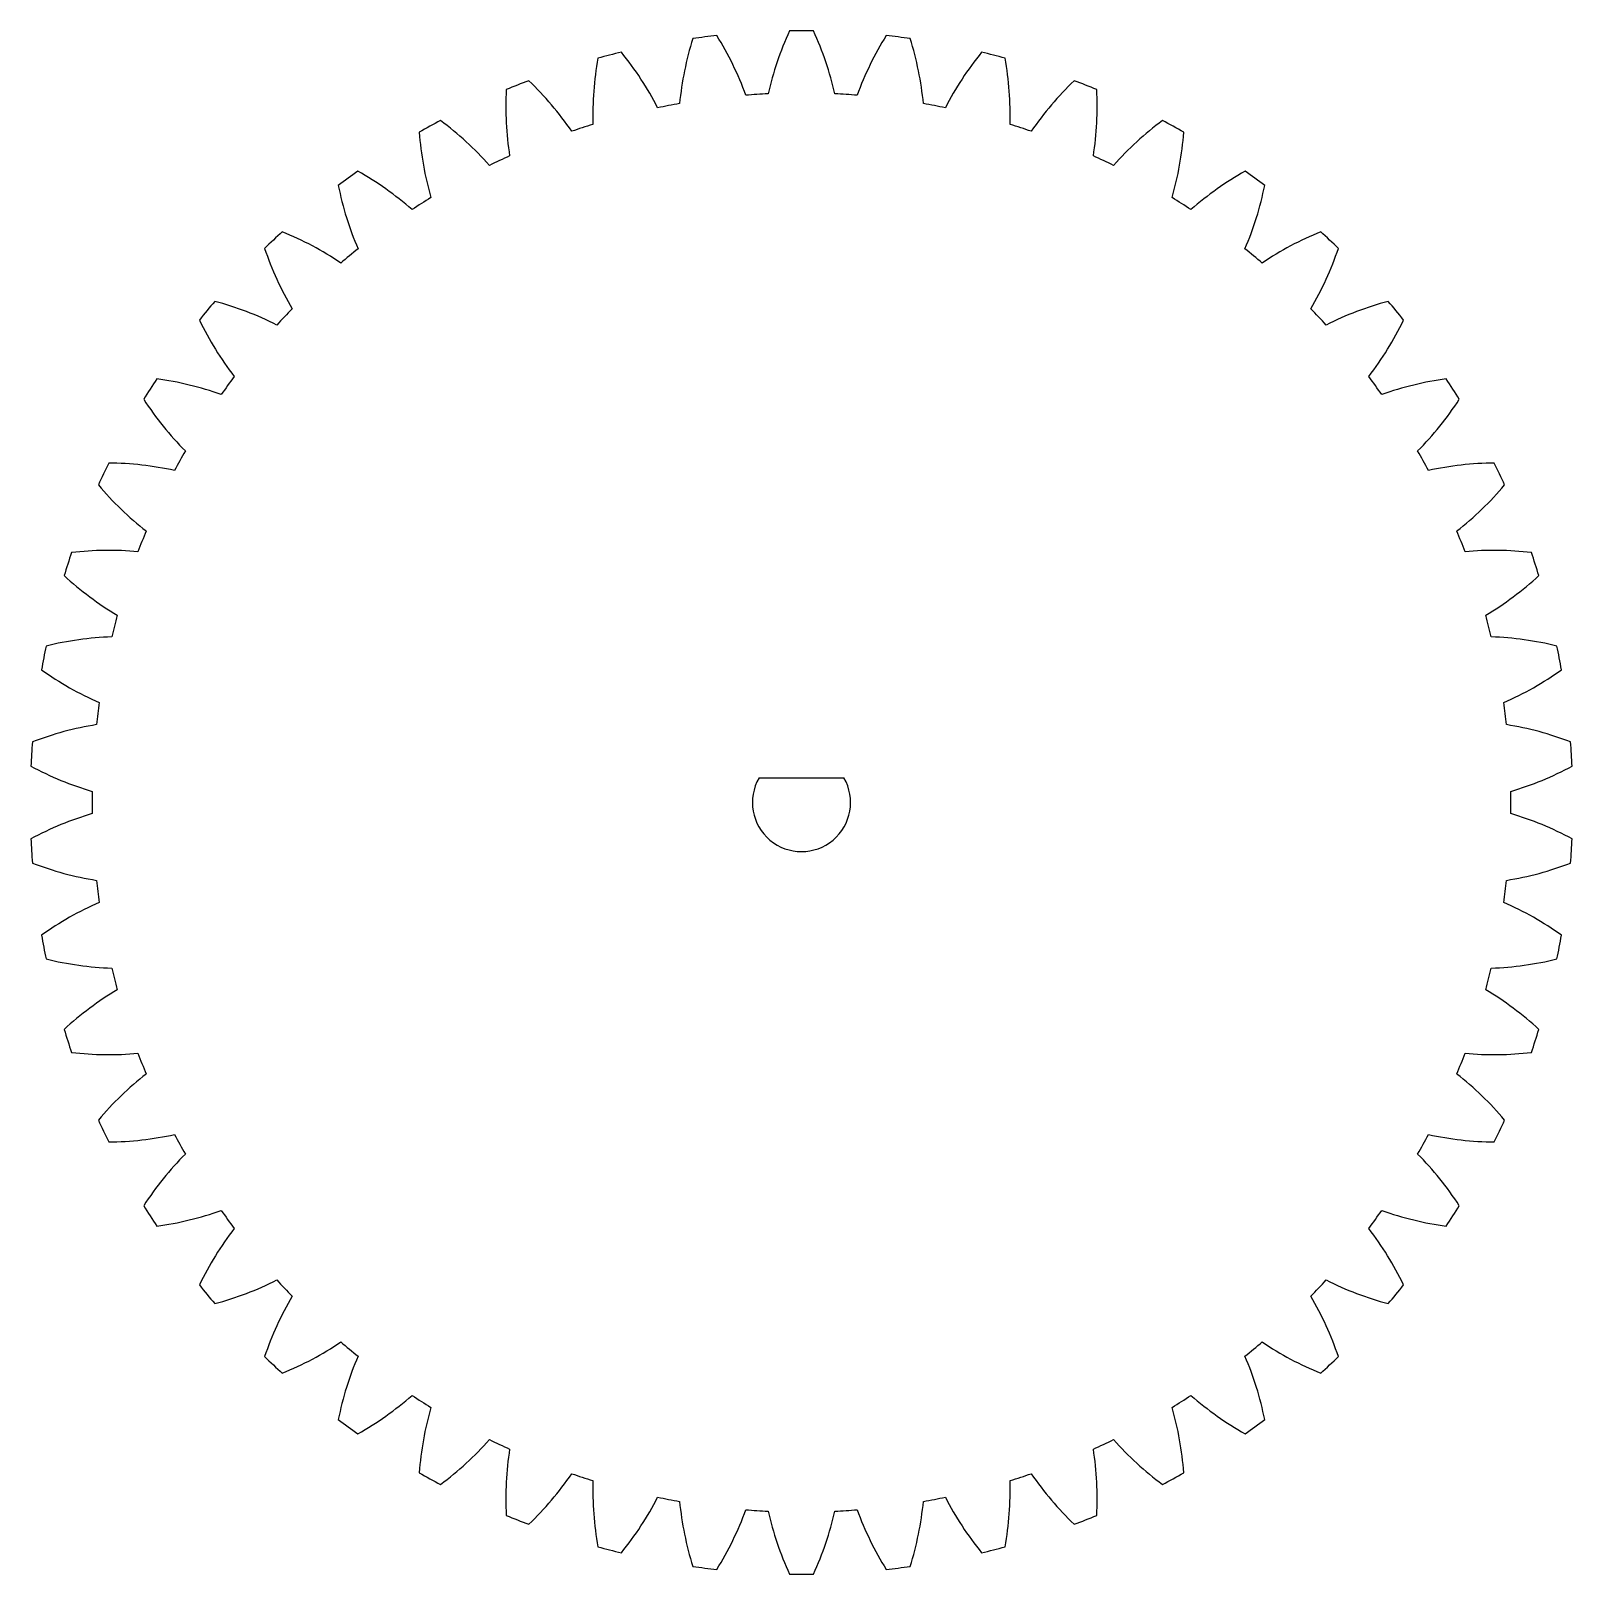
# Model space of a CAD drawing. Extents: x -47.1 to 47.1, y -47.2 to 47.2.
import ezdxf

# ---------------------------------------------------------------- set-up
doc = ezdxf.new("R2010")
doc.units = 0
doc.header["$MEASUREMENT"] = 0
doc.layers.add('VISIBLE', color=7, linetype='CONTINUOUS')

msp = doc.modelspace()

# ---------------------------------------------------------------- linework, layer by layer
at = {"layer": 'VISIBLE'}
msp.add_line((-2.598, 1.499), (2.598, 1.499), dxfattribs=at)
for centre, radius, start, end in [((0, 0), 47.175, 89.1, 90.9), ((12.138, 40.807), 19.688, 162.57179, 174.40504), ((0, 0), 47.175, 96.3, 98.1), ((-21.905, 36.507), 19.688, 19.99496, 31.82821), ((17.156, 38.964), 19.688, 155.37179, 167.20504), ((-17.156, 38.964), 19.688, 12.79496, 24.62821), ((21.905, 36.507), 19.688, 148.17179, 160.00504), ((0, 0), 47.175, 81.9, 83.7), ((-12.138, 40.807), 19.688, 5.59496, 17.42821), ((6.927, 42.007), 19.688, 169.77179, 181.60504), ((0, 0), 47.175, 103.5, 105.3), ((-26.307, 33.474), 19.688, 27.19496, 39.02821), ((26.307, 33.474), 19.688, 140.97179, 152.80504), ((0, 0), 47.175, 74.7, 76.5), ((-6.927, 42.007), 19.688, 358.39496, 10.22821), ((1.608, 42.544), 19.688, 176.97179, 188.80504), ((0, 0), 47.175, 110.7, 112.5), ((-30.295, 29.913), 19.688, 34.39496, 46.22821), ((30.295, 29.913), 19.688, 133.77179, 145.60504), ((0, 0), 47.175, 67.5, 69.3), ((-1.608, 42.544), 19.688, 351.19496, 3.02821), ((0, 0), 43.373, 99.9, 101.7), ((0, 0), 43.373, 92.7, 94.5), ((0, 0), 43.373, 85.5, 87.3), ((0, 0), 43.373, 78.3, 80.1), ((0, 0), 47.175, 117.9, 119.7), ((-33.806, 25.88), 19.688, 41.59496, 53.42821), ((33.806, 25.88), 19.688, 126.57179, 138.40504), ((0, 0), 47.175, 60.3, 62.1), ((-3.737, 42.41), 19.688, 184.17179, 196.00504), ((0, 0), 43.373, 107.1, 108.9), ((0, 0), 43.373, 71.1, 72.9), ((3.737, 42.41), 19.688, 343.99496, 355.82821), ((0, 0), 43.373, 114.3, 116.1), ((0, 0), 43.373, 63.9, 65.7), ((0, 0), 47.175, 125.1, 126.9), ((-36.783, 21.439), 19.688, 48.79496, 60.62821), ((36.783, 21.439), 19.688, 119.37179, 131.20504), ((0, 0), 47.175, 53.1, 54.9), ((-9.023, 41.607), 19.688, 191.37179, 203.20504), ((0, 0), 43.373, 121.5, 123.3), ((0, 0), 43.373, 56.7, 58.5), ((9.023, 41.607), 19.688, 336.79496, 348.62821), ((0, 0), 47.175, 132.3, 134.1), ((-39.179, 16.66), 19.688, 55.99496, 67.82821), ((39.179, 16.66), 19.688, 112.17179, 124.00504), ((0, 0), 47.175, 45.9, 47.7), ((-14.167, 40.148), 19.688, 198.57179, 210.40504), ((0, 0), 43.373, 128.7, 130.5), ((0, 0), 43.373, 49.5, 51.3), ((14.167, 40.148), 19.688, 329.59496, 341.42821), ((0, 0), 47.175, 139.5, 141.3), ((-40.959, 11.618), 19.688, 63.19496, 75.02821), ((40.959, 11.618), 19.688, 104.97179, 116.80504), ((0, 0), 47.175, 38.7, 40.5), ((-19.087, 38.056), 19.688, 205.77179, 217.60504), ((0, 0), 43.373, 135.9, 137.7), ((0, 0), 43.373, 42.3, 44.1), ((19.087, 38.056), 19.688, 322.39496, 334.22821), ((0, 0), 47.175, 146.7, 148.5), ((-42.092, 6.393), 19.688, 70.39496, 82.22821), ((0, 0), 43.373, 143.1, 144.9), ((0, 0), 43.373, 35.1, 36.9), ((42.092, 6.393), 19.688, 97.77179, 109.60504), ((0, 0), 47.175, 31.5, 33.3), ((-23.706, 35.364), 19.688, 212.97179, 224.80504), ((23.706, 35.364), 19.688, 315.19496, 327.02821), ((0, 0), 43.373, 150.3, 152.1), ((0, 0), 43.373, 27.9, 29.7), ((0, 0), 47.175, 153.9, 155.7), ((-42.561, 1.067), 19.688, 77.59496, 89.42821), ((42.561, 1.067), 19.688, 90.57179, 102.40504), ((0, 0), 47.175, 24.3, 26.1), ((-27.951, 32.114), 19.688, 220.17179, 232.00504), ((27.951, 32.114), 19.688, 307.99496, 319.82821), ((0, 0), 43.373, 157.5, 159.3), ((0, 0), 43.373, 20.7, 22.5), ((0, 0), 47.175, 161.1, 162.9), ((-42.359, -4.276), 19.688, 84.79496, 96.62821), ((42.359, -4.276), 19.688, 83.37179, 95.20504), ((0, 0), 47.175, 17.1, 18.9), ((-31.756, 28.357), 19.688, 227.37179, 239.20504), ((31.756, 28.357), 19.688, 300.79496, 312.62821), ((0, 0), 43.373, 164.7, 166.5), ((0, 0), 43.373, 13.5, 15.3), ((0, 0), 47.175, 168.3, 170.1), ((-41.489, -9.551), 19.688, 91.99496, 103.82821), ((41.489, -9.551), 19.688, 76.17179, 88.00504), ((0, 0), 47.175, 9.9, 11.7), ((-35.059, 24.154), 19.688, 234.57179, 246.40504), ((35.059, 24.154), 19.688, 293.59496, 305.42821), ((0, 0), 43.373, 171.9, 173.7), ((0, 0), 43.373, 6.3, 8.1), ((-39.965, -14.676), 19.688, 99.19496, 111.02821), ((39.965, -14.676), 19.688, 68.97179, 80.80504), ((0, 0), 47.175, 175.5, 177.3), ((0, 0), 47.175, 2.7, 4.5), ((-37.81, 19.569), 19.688, 241.77179, 253.60504), ((37.81, 19.569), 19.688, 286.39496, 298.22821), ((0, -0.001), 3, 150, 30), ((0, 0), 43.373, 179.1, 180.9), ((0, 0), 43.373, 359.1, 0.9), ((-37.81, -19.569), 19.688, 106.39496, 118.22821), ((37.81, -19.569), 19.688, 61.77179, 73.60504), ((0, 0), 47.175, 182.7, 184.5), ((0, 0), 47.175, 355.5, 357.3), ((-39.965, 14.676), 19.688, 248.97179, 260.80504), ((39.965, 14.676), 19.688, 279.19496, 291.02821), ((0, 0), 43.373, 186.3, 188.1), ((0, 0), 43.373, 351.9, 353.7), ((-35.059, -24.154), 19.688, 113.59496, 125.42821), ((35.059, -24.154), 19.688, 54.57179, 66.40504), ((0, 0), 47.175, 189.9, 191.7), ((0, 0), 47.175, 348.3, 350.1), ((-41.489, 9.551), 19.688, 256.17179, 268.00504), ((0, 0), 43.373, 193.5, 195.3), ((0, 0), 43.373, 344.7, 346.5), ((41.489, 9.551), 19.688, 271.99496, 283.82821), ((-31.756, -28.357), 19.688, 120.79496, 132.62821), ((31.756, -28.357), 19.688, 47.37179, 59.20504), ((0, 0), 47.175, 197.1, 198.9), ((0, 0), 47.175, 341.1, 342.9), ((-42.359, 4.276), 19.688, 263.37179, 275.20504), ((0, 0), 43.373, 200.7, 202.5), ((0, 0), 43.373, 337.5, 339.3), ((42.359, 4.276), 19.688, 264.79496, 276.62821), ((-27.951, -32.114), 19.688, 127.99496, 139.82821), ((27.951, -32.114), 19.688, 40.17179, 52.00504), ((0, 0), 47.175, 204.3, 206.1), ((0, 0), 47.175, 333.9, 335.7), ((-42.561, -1.067), 19.688, 270.57179, 282.40504), ((0, 0), 43.373, 207.9, 209.7), ((0, 0), 43.373, 330.3, 332.1), ((42.561, -1.067), 19.688, 257.59496, 269.42821), ((-23.706, -35.364), 19.688, 135.19496, 147.02821), ((23.706, -35.364), 19.688, 32.97179, 44.80504), ((0, 0), 47.175, 211.5, 213.3), ((-42.092, -6.393), 19.688, 277.77179, 289.60504), ((0, 0), 43.373, 215.1, 216.9), ((0, 0), 43.373, 323.1, 324.9), ((42.092, -6.393), 19.688, 250.39496, 262.22821), ((0, 0), 47.175, 326.7, 328.5), ((-19.087, -38.056), 19.688, 142.39496, 154.22821), ((19.087, -38.056), 19.688, 25.77179, 37.60504), ((-40.959, -11.618), 19.688, 284.97179, 296.80504), ((0, 0), 43.373, 222.3, 224.1), ((0, 0), 43.373, 315.9, 317.7), ((40.959, -11.618), 19.688, 243.19496, 255.02821), ((0, 0), 47.175, 218.7, 220.5), ((-14.167, -40.148), 19.688, 149.59496, 161.42821), ((14.167, -40.148), 19.688, 18.57179, 30.40504), ((0, 0), 47.175, 319.5, 321.3), ((-39.179, -16.66), 19.688, 292.17179, 304.00504), ((0, 0), 43.373, 229.5, 231.3), ((0, 0), 43.373, 308.7, 310.5), ((39.179, -16.66), 19.688, 235.99496, 247.82821), ((0, 0), 47.175, 225.9, 227.7), ((-9.023, -41.607), 19.688, 156.79496, 168.62821), ((9.023, -41.607), 19.688, 11.37179, 23.20504), ((0, 0), 47.175, 312.3, 314.1), ((-36.783, -21.439), 19.688, 299.37179, 311.20504), ((0, 0), 43.373, 236.7, 238.5), ((0, 0), 43.373, 301.5, 303.3), ((36.783, -21.439), 19.688, 228.79496, 240.62821), ((0, 0), 47.175, 233.1, 234.9), ((-3.737, -42.41), 19.688, 163.99496, 175.82821), ((3.737, -42.41), 19.688, 4.17179, 16.00504), ((0, 0), 47.175, 305.1, 306.9), ((-33.806, -25.88), 19.688, 306.57179, 318.40504), ((0, 0), 43.373, 243.9, 245.7), ((1.608, -42.544), 19.688, 171.19496, 183.02821), ((0, 0), 43.373, 294.3, 296.1), ((-1.608, -42.544), 19.688, 356.97179, 8.80504), ((33.806, -25.88), 19.688, 221.59496, 233.42821), ((0, 0), 47.175, 240.3, 242.1), ((-30.295, -29.913), 19.688, 313.77179, 325.60504), ((0, 0), 43.373, 251.1, 252.9), ((6.927, -42.007), 19.688, 178.39496, 190.22821), ((-6.927, -42.007), 19.688, 349.77179, 1.60504), ((0, 0), 43.373, 287.1, 288.9), ((30.295, -29.913), 19.688, 214.39496, 226.22821), ((0, 0), 47.175, 297.9, 299.7), ((-26.307, -33.474), 19.688, 320.97179, 332.80504), ((0, 0), 43.373, 258.3, 260.1), ((12.138, -40.807), 19.688, 185.59496, 197.42821), ((-21.905, -36.507), 19.688, 328.17179, 340.00504), ((0, 0), 43.373, 265.5, 267.3), ((17.156, -38.964), 19.688, 192.79496, 204.62821), ((-17.156, -38.964), 19.688, 335.37179, 347.20504), ((0, 0), 43.373, 272.7, 274.5), ((21.905, -36.507), 19.688, 199.99496, 211.82821), ((-12.138, -40.807), 19.688, 342.57179, 354.40504), ((0, 0), 43.373, 279.9, 281.7), ((26.307, -33.474), 19.688, 207.19496, 219.02821), ((0, 0), 47.175, 247.5, 249.3), ((0, 0), 47.175, 290.7, 292.5), ((0, 0), 47.175, 254.7, 256.5), ((0, 0), 47.175, 283.5, 285.3), ((0, 0), 47.175, 261.9, 263.7), ((0, 0), 47.175, 269.1, 270.9), ((0, 0), 47.175, 276.3, 278.1)]:
    msp.add_arc(centre, radius, start, end, dxfattribs=at)

doc.saveas('drawing.dxf')
